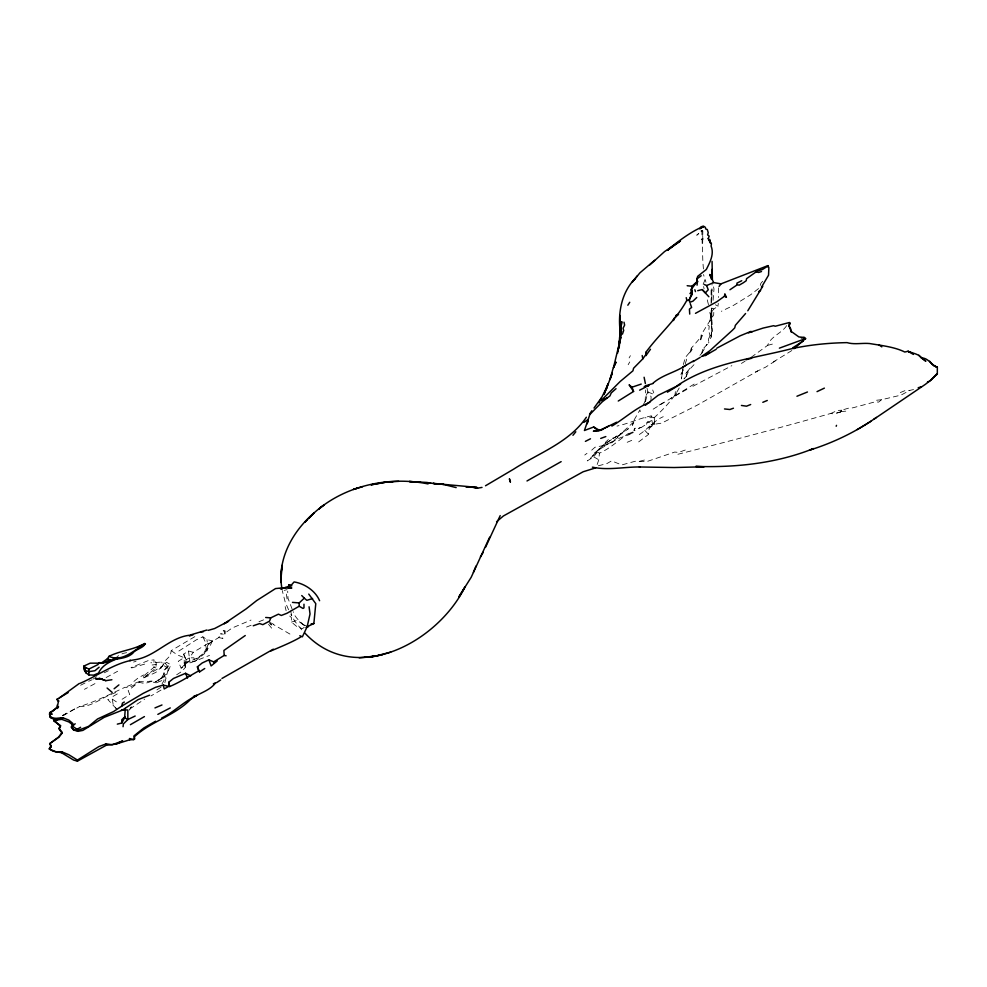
<?xml version="1.0" encoding="UTF-8"?>
<svg xmlns="http://www.w3.org/2000/svg" width="987" height="987" viewBox="0 0 987 987"><rect width="100%" height="100%" fill="white"/><g stroke="black" fill="none" stroke-linecap="round" stroke-linejoin="round"><path stroke-width="0.74" stroke-dasharray="4.93 3.7" d="M115.713 692.64C103.277 696.291 92.556 706.976 79.342 706.643C95.085 701.831 110.001 694.231 124.967 687.297L129.124 687.483L139.327 682.325L144.756 683.609L150.814 681.585L156.242 681.4L167.087 673.665L170.911 664.819L166.445 662.24L155.921 672.369L143.794 677.896L143.164 676.428L154.009 667.212L154.009 659.847L148.26 660.587L131.037 667.582M178.894 651.013L196.438 639.773L202.828 636.825L206.974 639.588L212.39 640.871L193.255 652.296L188.468 651.001L183.681 654.134L184.643 657.268L178.252 661.327L181.127 668.137L184.951 666.299L184.643 663.165L186.235 662.24L190.059 662.98L209.528 655.43M304.292 627.238L302.38 628.719L296.951 626.683L291.523 622.081L291.523 617.665L288.66 615.123M638.996 428.099L640.908 427.371L634.407 430.751M699.943 355.345L701.856 353.124L702.497 349.447L708.555 342.995L708.555 338.948L712.071 331.398L711.75 309.104L710.467 318.307L712.071 308.178L713.983 308.919L718.129 306.155L718.24 303.268M711.109 337.11L711.75 331.213L711.109 337.11L708.555 342.995M711.75 299.16L712.071 289.759M646.978 388.125L647.928 391.999L645.054 403.239L645.695 389.976M638.675 441.917L648.57 434.366L649.212 428.469L654.319 424.052L654.628 417.6L651.124 415.946C639.329 418.254 628.682 423.62 616.986 426.076M702.176 243.518L701.856 230.81L696.748 235.227L701.856 230.81L702.806 230.995C702.769 243.678 702.127 256.324 703.447 268.945M143.794 677.896L155.921 667.952L156.242 662.61L154.009 659.847M650.889 400.796L651.124 396.786L647.928 391.999L645.375 396.786M712.071 331.398L711.109 310.572M718.61 287.822L718.45 297.494M708.876 329.547L709.197 326.055L707.284 324.945L701.214 334.704L700.264 341.527L702.176 335.629L701.214 334.704M711.43 328.079L711.43 317.395M685.262 450.023L678.562 452.416L674.726 452.058L646.658 461.632L635.172 461.262L621.773 464.951L611.558 460.892L606.771 463.656L596.567 466.234L598.801 459.794L599.43 453.156C610.398 448.369 618.652 440.128 628.472 433.441M675.059 394.763L675.367 391.629M711.43 302.281L712.071 284.453M176.661 674.775L182.089 671.271L185.593 667.027L184.001 662.795C192.095 659.859 201.41 658.255 206.974 651.001L207.615 645.473L206.974 639.588M713.083 300.369L713.983 289.018L713.219 285.268M682.745 368.904L681.437 378.922L683.029 368.052M164.854 682.696L168.37 668.507L168.049 666.854L165.495 663.535L161.671 662.055L150.814 662.795M682.819 369.397L681.758 376.158L682.708 370.446L680.796 374.492L684.053 368.719M686.224 376.528L689.728 368.607L685.903 373.394L686.224 376.528L683.991 378.922L686.533 374.505L685.903 373.394L695.477 363.08M709.826 321.626L711.43 311.867L713.983 308.919L713.663 314.989L707.284 324.945M194.846 636.64L171.232 650.643L170.282 655.615L165.174 660.772L162.621 665.929L143.473 677.353M184.951 666.299L186.235 659.661L183.681 654.134M677.921 454.267C729.257 441.251 780.149 427.803 831.079 413.368L833.312 413.923L840.011 412.258L841.603 410.234L848.314 408.211L852.78 407.841L875.432 401.758L878.627 402.128L881.49 399.735L900.958 395.133L909.891 390.346L913.53 389.569M683.349 364.548L685.262 357.553L691.961 349.632L691.332 348.152L702.176 335.629M685.262 363.808L686.533 359.762L685.262 357.553M181.127 668.137L184.643 664.633L186.235 659.661L189.43 657.823L193.255 652.296M691.332 348.152L689.407 354.049L691.961 349.632M679.204 387.953C672.209 401.253 660.488 411.912 649.52 422.029L646.978 422.399L646.337 424.237L640.908 427.729M139.327 682.325L139.648 681.4L144.435 681.955L151.134 681.03L156.242 681.4L156.242 682.868L150.814 681.585L151.134 681.03M701.856 353.124L706.963 344.29L706.643 344.845M703.126 284.231L705.051 279.815L703.521 274.509M840.973 411.715L841.603 410.234L837.457 410.419L831.079 413.368M206.974 651.001L205.691 645.473L218.781 637.553L220.693 633.506L223.247 634.246M751.181 357.294L767.578 345.388C770.81 336.197 781.79 333.409 786.725 325.5M212.39 640.871L210.169 645.843L203.458 654.134L207.615 645.473L212.082 641.057L211.761 640.144M642.833 405.571L646.016 399.735M628.151 364.734L629.743 361.97M129.433 710.134L131.357 706.828L129.433 708.913M161.979 683.979L164.212 680.117L161.658 677.526L164.212 673.479L166.445 667.027L170.911 664.819M629.101 357.923L630.385 355.702M633.888 430.32L635.172 428.111L632.297 433.083M606.129 443.027C598.492 447.555 594.26 455.809 587.302 460.892L593.693 456.845L600.713 447.629L606.129 443.027L628.472 428.654L617.307 436.945L612.508 438.24M160.708 668.507L162.941 665.004L166.445 662.24M646.337 424.237L647.928 421.844L649.52 422.029M184.643 664.633L189.738 660.957L194.846 661.327L196.45 660.402L199.633 656.343L206.012 651.556M840.011 412.258L841.603 410.234M196.45 660.402L199.633 656.713L196.117 658.736M762.667 281.246L760.878 283.306L759.608 287.735L750.675 294.731L733.44 305.415L721.324 311.312M674.738 395.318L676.65 393.11M639.317 434.551C647.78 429.037 653.813 420.783 663.252 416.687M161.658 677.526L156.242 682.868L162.941 680.117M608.374 439.523L605.5 442.287L605.821 445.051L594.964 447.259L591.46 450.393M617.307 436.945L634.851 420.918L632.297 425.348L634.209 419.82L639.958 409.864L640.588 414.651M709.838 335.999L711.109 334.889M648.249 427.914L655.269 423.867L651.124 424.792L661.648 423.127L697.069 405.262L757.695 371.001L754.179 372.654L765.665 367.127L776.522 360.132M133.911 681.4L138.686 677.526L143.794 674.948M701.214 239.656L702.806 238.36L702.497 230.44L700.893 230.995L702.806 230.995L702.497 230.44M607.412 442.287L616.986 436.02M584.76 455.007L586.994 453.341M598.159 450.208L593.693 453.526L592.41 456.105L600.713 448.369L598.159 450.208L608.054 444.138L600.713 446.531M607.091 443.953L610.916 442.472L617.936 437.315L612.52 442.287L605.821 445.051M122.104 699.265L129.753 694.478L128.162 690.616L135.182 685.089M129.679 709.073L144.756 699.08M226.751 631.84L232.179 627.979L251.006 620.058M106.14 677.526L117.638 671.271M686.866 389.421L670.272 398.625M94.974 683.609L84.45 689.321M156.884 689.876L161.214 687.075M161.029 690.061L151.011 695.921M93.259 679.007L96.701 676.798M694.194 384.079L650.482 410.789M791.833 350.545L773.327 361.97M741.422 363.438L745.111 361.156M62.588 715.76L76.159 708.111L63.254 715.563M76.789 708.111L79.663 706.458M117.317 693.923L111.889 697.056L113.16 704.422L116.997 709.579M168.049 666.854L162.941 670.901L165.816 679.192M160.708 678.822L164.854 676.428M659.094 405.077L664.522 401.943M610.916 442.472L620.49 437.685L630.064 434.366M646.978 422.399L647.928 421.844M62.428 715.476L67.215 712.898M104.314 672.789L108.373 670.716M85.005 683.016L78.392 686.372M692.923 386.287L731.848 365.659M126.669 652.666L123.054 653.394L116.997 656.602M88.657 681.289L92.112 679.747M627.189 442.287L634.209 439.338M900.317 392.555L904.783 390.716L909.891 390.346M258.976 621.711L265.367 619.133M772.377 344.105L767.578 345.388M246.54 627.053L251.389 625.141M131.666 667.952L144.756 664.078M139.648 681.4L124.967 687.297M133.59 662.055L136.033 661.265M291.523 622.081L297.272 620.243L305.242 626.326C300.677 621.97 295.027 618.047 293.188 611.693M836.828 412.998L840.653 411.9M639.638 461.262L645.375 459.794M284.194 590.399L287.057 589.658M152.097 665.004L156.242 664.448M881.49 399.735L876.074 400.29L878.627 402.128M841.294 411.53L845.76 411.16M654.628 417.6L644.745 417.797M269.192 622.081L273.979 624.475M188.468 651.001L189.43 657.823L193.896 657.823L194.846 661.327M218.781 637.553L222.926 638.478L220.693 633.506M654.319 424.052L652.395 423.312L651.124 415.946M302.701 624.475L308.438 626.683M154.009 667.212L155.921 667.952M647.928 391.999L654.319 394.578L652.715 389.976M715.415 304.773L718.129 306.155M289.931 634.061L273.337 624.475M597.838 452.231L599.43 453.156M593.693 456.845L598.801 459.794M116.355 701.843L111.889 698.895L107.743 699.45L117.946 710.504M171.232 650.643L177.302 654.874L184.001 657.638L184.322 662.24M168.37 668.507L162.941 665.004L161.671 662.055M269.833 623.377L271.746 625.03L267.489 621.094M644.745 430.32L648.57 434.366M143.164 676.428L143.794 677.168M301.738 629.817L295.039 621.526L290.894 614.531M268.55 624.29L272.387 629.089M184.643 657.268L186.235 659.661M202.828 636.825L205.382 641.982L205.691 645.473M288.586 609.781L285.144 601.823L282.27 590.584M705.051 279.815L706.001 282.208M292.164 609.189L288.019 598.319L287.698 591.139M702.806 238.36L703.126 239.286M711.109 317.209L708.876 309.215M709.197 332.681L710.146 335.814M707.284 299.888L708.555 305.045M702.497 349.447L702.806 350.73M290.573 610.842L292.164 617.294M185.593 667.027L184.001 662.795L186.235 661.87M285.144 606.61L286.107 610.694M703.608 286.538L704.089 288.833M190.059 662.98L189.43 657.823M286.427 594.088L287.377 601.638M711.319 307.993L711.75 313.15L711.467 308.734M711.75 321.996L711.75 324.575L711.109 316.839M711.75 317.209L711.43 308.919M711.109 289.944L711.109 304.169"/><path stroke-width="1.48" d="M129.753 739.794L129.433 738.51L133.899 739.608L129.753 739.794L116.034 744.038L106.14 745.321L77.43 761.162L73.606 760.064L61.478 752.686L53.187 751.218L49.35 749.01L50.954 745.506L49.671 743.667L58.603 737.03L62.119 732.428L59.245 728.554L60.515 725.618L53.816 720.633L56.37 718.918L53.816 720.633M77.43 761.162L77.43 760.064L98.811 746.616L106.14 743.853L112.21 744.766L122.733 740.904L116.034 744.038M105.831 680.66L99.44 678.451L95.616 678.822L102.315 679.007L99.44 678.451L105.831 680.66L111.889 679.747M117.317 724.137L121.783 723.027L121.783 719.72L124.967 716.772M282.06 589.227C276.471 560.11 292.473 531.327 314.174 512.845L308.968 518.187M650.482 349.262L646.016 355.517L646.337 351.656C659.76 333.643 676.391 319.554 686.853 300.258L688.136 300.628L689.728 298.975L692.282 291.967L691.332 291.042L691.961 286.255L697.39 281.283L696.748 279.074L697.71 276.311L706.322 269.488C709.801 262.517 714.428 254.313 711.109 246.096L711.43 243.703L708.234 238.546L709.197 236.152L707.605 234.857L708.234 232.648L707.284 229.527L705.68 228.972L705.372 227.306L703.768 226.393C693.244 230.193 677.773 241.284 667.397 250.34L680.475 240.939L664.522 251.623L649.853 264.886M686.224 297.679L686.853 300.258M691.961 294.731L691.332 289.203L697.39 281.283L697.069 285.157M736.956 284.601L736.956 283.133L741.743 280.727M619.38 344.747L619.219 347.782L619.54 338.023L621.773 321.626L620.49 331.57M280.999 578.419L282.27 565.156L280.999 573.262L280.999 582.478M619.713 341.921L620.811 328.079M121.783 723.027L124.646 717.697L125.287 708.481M646.016 355.517L646.337 351.656M619.54 341.342L620.169 335.074M761.421 287.303L768.54 275.2L768.861 267.65L767.898 265.626L721.003 283.861L719.091 286.44M123.054 726.716L123.375 723.952L127.841 719.535L135.182 716.031M617.615 353.124L621.452 331.027L619.219 344.845M299.826 635.714L302.38 636.825L307.167 626.683L313.866 623.562L315.778 603.662L308.758 594.088M724.507 296.211L724.828 293.818L726.42 297.309L724.507 296.211L716.846 301.738L695.477 313.335M617.936 351.101L620.811 337.295L613.47 367.682L616.024 362.155L613.149 368.237L609.966 379.65L612.199 373.209L606.129 389.606L608.041 383.709L604.007 394.516L606.45 387.94L599.01 402.807M620.169 337.283L618.898 344.648L619.54 340.971M288.463 587.376L288.969 584.872L291.523 584.872L294.077 581.923C304.625 583.638 315.396 590.769 319.603 600.713M58.603 706.828L49.671 712.713L49.992 716.957L55.099 718.425L62.749 717.697L68.819 720.091L72.964 723.582L71.36 727.086L73.285 729.664L77.43 730.59L88.596 726.346L97.528 718.98L113.48 711.615L121.783 706.087L122.413 703.139L124.337 702.028M616.665 422.214L599.751 430.505L593.693 427.001L584.44 430.492L589.856 414.478L602.304 401.758L609.966 395.873L611.237 392.925L616.024 388.681M307.167 626.683L310.029 613.976L309.079 606.795M72.396 724.557L68.819 721.929L61.799 719.35L56.049 720.091L51.262 718.055L49.35 714.008L52.225 714.193L49.671 712.713L52.854 711.245L57.32 706.828L58.282 702.213L57.012 699.265L68.115 692.64M109.335 661.685L102.315 663.165L90.187 663.165L83.809 666.114L85.721 667.582L84.771 670.346L86.042 672.924L88.916 674.948L93.703 675.133L98.49 673.109C102.5 664.411 111.136 661.278 119.156 657.86M61.478 752.686L61.799 751.773L68.819 754.722L77.43 760.064M489.675 537.162L471.169 577.321L458.721 597.024M622.415 334.161L623.685 330.472L623.044 328.264L624.635 325.13L624.006 322.181M673.776 319.603L673.455 320.528L673.455 319.418M748.442 332.866L763.111 328.079L773.648 325.685L775.239 326.241L789.279 322.552L789.921 323.662L788.958 326.413L790.55 328.449L791.192 331.398L798.853 336.925L804.282 337.468L805.552 338.578L794.004 348.707M836.186 426.261L836.507 425.348M301.738 595.556L304.292 598.134L299.184 602.921L299.184 606.24L287.057 613.235L281.32 615.456L278.445 614.161L270.783 617.85L269.513 621.168L262.813 624.66L259.618 623.562L253.24 625.77M288.019 587.265L288.969 584.872M473.402 572.349L475.956 566.082M500.199 515.609L485.53 547.291M789.921 322.922L788.958 324.945L791.278 332.175M586.994 423.867L588.264 421.289M696.748 297.494L692.923 301.183L689.728 302.281L689.407 299.517L691.961 294.36M747.801 310.757L762.803 286.255M61.799 719.35L62.749 717.697L56.049 720.091L55.099 718.425M607.091 397.897L601.034 400.66L620.169 381.5L632.938 370.816L633.58 368.237L642.821 358.836L646.337 353.864M459.041 596.851L465.099 586.71C437.969 642.093 355.406 687.236 304.934 633.136M480.422 556.878L483.285 552.264M589.547 414.293L591.781 410.789M627.831 305.23L629.743 302.281M745.567 313.521L735.364 325.315L734.723 327.894L732.169 330.472L709.838 350.743L701.461 356.578M59.245 728.554L60.515 725.618L58.924 728.739L62.119 733.168L58.924 737.215L49.671 743.667L51.262 746.789L49.35 748.639M101.673 662.795L107.423 658.736L109.014 656.343C120.463 650.544 133.479 649.902 144.756 643.45C145.237 647.447 134.874 649.372 132.628 653.394C124.041 660.784 111.716 657.416 102.315 663.165L99.44 662.61L97.849 664.633L88.916 669.063L85.721 667.582M601.342 397.897L594.014 408.026M637.405 275.755L632.297 282.023L639.958 272.807L654.628 260.284M496.584 521.741L503.395 515.979L583.157 471.761L595.605 467.9M572.953 435.292L575.816 431.788M586.352 417.242C569.141 442.694 538.396 453.193 513.598 469.183L485.518 485.764M161.671 718.055C174.045 712.145 183.607 701.597 196.129 695.958L196.758 695.218L194.365 696.045M927.447 382.055L929.68 381.13L936.688 374.135L931.272 379.835L925.214 384.449L873.84 419.265M692.282 291.227L690.049 293.62L692.282 291.967L691.332 289.203M635.172 278.519C621.526 292.436 617.862 312.62 620.169 331.398L620.811 322.181L619.848 338.208M149.543 695.218L138.057 699.635L122.413 710.134L104.227 717.327L82.859 730.405L78.072 731.318L74.235 730.22L71.36 727.086L75.197 723.767M306.945 520.211L304.934 522.234C334.753 487.899 384.375 475.043 428.087 483.926M190.701 675.873L185.593 673.294L173.478 678.451L168.678 682.325L169.641 686.557C179.992 682.239 188.998 676.255 198.683 670.901L199.633 671.814L204.741 668.507M300.776 637.01C292.497 641.994 280.876 646.707 270.783 651.001M729.936 289.759L737.277 284.787L739.189 285.157L743.334 282.763L746.209 280.727L746.53 278.704L757.374 270.969L762.482 269.488L768.219 265.811M217.189 660.957L211.119 665.929L208.886 659.847L202.187 662.98L197.4 666.842L198.683 670.901M674.096 318.307L678.562 314.261L675.688 315.544M653.036 383.153C662.474 374.776 675.49 372.383 685.903 365.289M99.119 667.212L94.974 670.716L88.916 671.641L84.771 670.346L83.809 666.114M114.122 688.766L118.909 684.904M934.146 376.713L937.329 374.135L937.329 367.127C931.136 365.412 928.73 357.825 921.377 357.923L918.823 355.332L915.948 354.049L907.978 351.286L904.783 352.026C894.678 346.918 880.996 345.462 869.683 343.55C862.132 342.822 854.397 344.808 847.031 342.625C828.216 342.958 809.278 344.833 790.883 348.892C752.082 358.799 709.949 363.13 676.329 386.287M667.397 250.34L672.826 246.096M701.214 275.755L696.748 279.074L697.71 281.838M633.58 391.444L629.114 384.819L631.976 387.212L633.58 391.444L618.257 401.03M803.319 340.971L792.795 347.782M145.397 643.82C134.232 649.606 122.61 662.672 109.014 656.343M592.41 467.159C607.98 470.565 624.142 466.839 639.958 466.974L639.317 466.974L674.096 467.53L704.089 466.789L695.798 466.419C735.549 467.665 776.374 463.446 813.535 448.554L809.389 450.208C833.188 442.805 856 431.825 876.394 417.427M245.257 635.529L223.889 650.458L224.197 655.43L213.673 661.87L208.886 659.847M667.397 392.184L680.611 384.116M645.375 405.262L658.144 395.306L675.367 386.842M649.841 402.314C635.751 407.865 624.611 418.513 611.878 426.076M583.798 422.399L587.944 419.635M144.435 716.587L130.395 724.692M216.548 682.683L220.693 679.932M59.565 697.797L79.342 683.423M121.783 706.087L143.164 693.38L155.601 687.297L163.262 685.089L168.678 686.372M692.985 361.711L700.264 357.368M857.247 429.579L871.287 421.104M703.139 226.763L699.623 228.787L703.768 226.393M86.042 672.924L84.45 670.161L85.092 669.791M758.645 291.597L760.57 290.499M682.708 367.127L693.873 360.687M705.039 355.702L716.217 349.262M72.643 726.346L77.109 729.294L80.626 727.271M169.32 686.002L164.212 688.951L163.262 685.089M526.996 480.977L561.147 461.632M801.407 338.023L804.282 337.468M157.834 714.378L170.282 707.926M221.964 678.451L273.337 649.162M824.379 388.125L817.039 391.629M907.978 351.286L910.532 352.396M908.299 351.471L913.407 354.419M639.638 390.161L644.745 387.57L644.425 386.657L646.337 385.547L653.036 383.524M703.126 356.073L709.517 352.754M155.601 721.189L143.794 728.011L133.899 735.932L134.54 739.238L134.54 736.66C150.456 721.916 172.478 716.352 188.468 701.486C196.29 693.318 208.639 692.146 215.585 682.881L213.352 683.794M716.846 348.152L740.139 335.814L750.996 331.385L751.946 331.94M585.39 441.362L590.497 438.783M608.683 426.076L599.751 430.505L593.372 431.233L602.946 429.394M142.412 644.93L145.397 644.19M137.415 647.25L141.24 645.473M80.305 683.238C98.182 675.601 114.776 662.77 134.22 659.847C155.28 657.095 169.357 637.034 190.38 635.159M704.089 284.416L706.643 285.527L713.663 282.578L721.003 283.861M154.959 707.926L161.979 704.977M628.472 434.181L632.938 432.343M762.803 402.314L767.269 400.475M807.465 391.999L796.941 396.243M644.745 387.212L648.891 385.547L644.425 386.657M750.675 404.522L746.53 406.188L741.422 405.447M700.893 226.936L702.818 226.208M390.753 652.111L374.492 656.343L359.169 657.823M191.022 634.789L206.974 630.002M733.44 408.211L729.936 409.506L724.507 408.951M641.229 384.079L631.976 387.212M600.713 438.425L605.808 436.575M358.219 487.788L353.432 489.453L362.685 486.677M189.418 636.01L193.255 634.678M779.385 348.152L805.552 338.578M306.019 627.498L308.438 626.683M761.52 271.524L758.645 272.449L756.412 271.894M918.181 387.768L921.056 386.842M312.583 598.504L306.846 600.343L304.292 598.134M208.245 630.372L214.623 628.534L228.663 621.156L224.197 623.747L246.219 608.819L256.743 600.528L275.57 588.56L285.465 587.635L291.844 585.797M745.888 359.762L751.625 358.281M697.71 290.684L702.176 289.573L705.372 292.892L708.234 289.759L706.643 285.527M193.353 696.563L196.129 695.958M284.194 587.907L280.357 588.745L285.786 587.45L291.844 588.005L285.465 587.635M374.492 656.343L382.462 654.689M200.595 632.211L203.458 631.655M472.44 487.27L477.548 488.158L482.014 487.418M370.335 656.898L377.355 655.8L364.598 657.268M384.856 482.359L370.976 484.839L387.57 481.89L398.736 481.348M61.799 751.773L57.012 752.328L49.35 749.01M311.152 623.833L313.866 623.562M387.249 482.075L392.986 481.705M934.146 366.029L937.329 367.127M466.061 487.06L471.169 487.06M265.676 617.48L270.783 617.85M121.463 709.949L127.841 709.961L127.841 719.535L124.646 717.697M433.404 483.309L443.731 484.469L456.167 487.603M292.485 602.378L299.184 602.921M420.746 482.261L409.26 481.52L426.816 482.446L438.302 484.284L433.194 483.408M687.174 285.712L691.961 286.255M443.731 484.469L438.944 483.926L471.478 486.875L477.548 488.158M224.197 655.43L226.122 655.8M112.53 657.638L117.638 658.378M223.568 630.742L224.839 631.112L224.839 633.691M107.423 658.736L110.297 660.032M936.688 367.127L932.542 364.734L929.68 361.23M789.921 323.662L789.279 322.552M299.184 606.24L303.009 608.448L303.971 607.893L303.971 604.217M198.683 671.271L199.633 671.814L197.4 666.842M73.285 729.664L74.235 730.22M878.948 344.845L881.81 346.869M918.823 355.332L925.843 361.23L921.377 357.923M60.515 726.346L54.137 720.818L56.049 722.299M803.961 337.653L805.552 338.948M593.693 427.001L598.282 430.825M107.102 688.038L112.21 692.455M49.992 716.957L51.262 718.055M691.332 291.042L692.282 291.967M57.012 699.265L58.924 701.115M702.176 289.573L708.876 296.754M78.072 731.318L77.109 729.294M213.673 661.87L214.315 662.98M708.234 238.546L710.467 243.147L709.838 239.471M713.663 282.578L709.826 274.472L711.43 279.074M185.593 673.294L187.505 678.081M690.209 303.577L691.64 307.438L689.407 309.104L689.728 314.076M694.836 289.759L695.477 291.609M83.809 667.952L84.45 670.161M50.954 745.506L51.262 746.789M168.678 682.325L169.641 686.557M644.104 377.256L645.375 383.524M767.898 265.626L768.219 267.292M642.192 355.517L642.821 358.836M712.38 279.629L712.071 261.395M57.32 704.977L57.641 708.481M620.28 328.017L619.848 322.367L620.169 327.709M620.28 321.256L619.848 315.359L620.169 320.701M130.074 660.032L130.074 660.772M106.14 743.853L106.14 745.321M88.916 669.063L88.916 674.948M62.119 732.428L62.119 733.168M509.452 478.954L510.415 482.075L509.452 478.954M712.071 269.5L711.75 279.259L712.071 269.5M321.515 506.763L318.961 508.971L324.069 504.925L321.515 506.763M430.566 483.137L426.495 483.001L430.566 483.137M476.906 487.418L472.6 487.146L476.906 487.418"/></g></svg>
